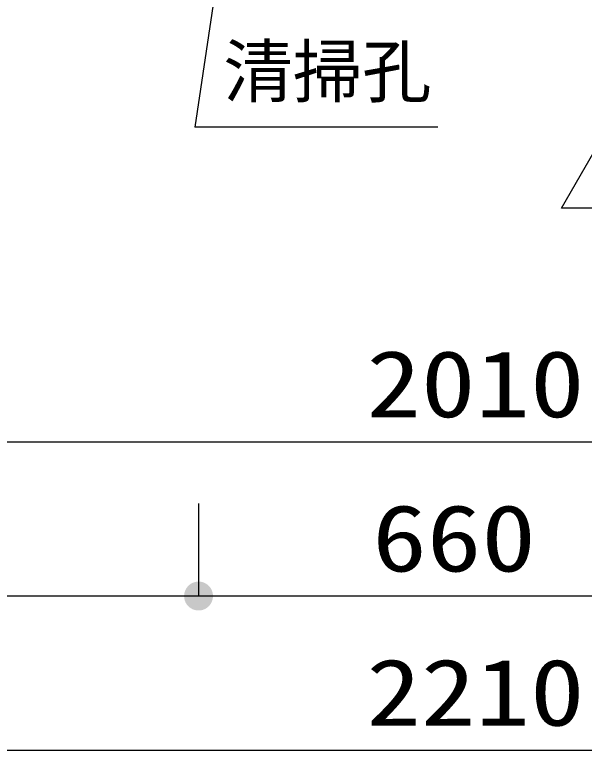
# Model space of a CAD drawing. Units: millimetres, scale not verified. Extents: x -22839 to 8910, y -6308 to 6308.
# Drawn here: x -5732 to -4994, y -368 to 586 of the extents above; entities that cross this region are included whole.
import ezdxf
from ezdxf.enums import TextEntityAlignment as Align

# ---------------------------------------------------------------- set-up
doc = ezdxf.new("R2010")
doc.units = ezdxf.units.MM
doc.header["$LTSCALE"] = 30
doc.layers.add('0-1_空気管', color=3, linetype='Continuous', lineweight=25)
doc.layers.add('0-F_00クル-フ-6寸法', color=132, linetype='Continuous', lineweight=25)
doc.styles.add('ＭＳ ゴシック', font='')
doc.styles.get('ＭＳ ゴシック').set_extended_font_data('MS Gothic')

msp = doc.modelspace()

# ---------------------------------------------------------------- linework, layer by layer
at = {"layer": '0-1_空気管'}
for p in [(-5415.35, 1003.78), (-5183.57, 440.54)]:
    msp.add_line(p, (-5498.82, 440.54), dxfattribs=at)
msp.add_lwpolyline([(-3964.34, 335.58), (-5023, 335.58), (-4599.67, 1068.8)], dxfattribs=at)
at = {"layer": '0-F_00クル-フ-6寸法', "color": 4}
for p, q in [((-6143.97, 32.48), (-4134.01, 32.48)), ((-5493.97, -47.52), (-5493.97, -167.52)), ((-5493.97, -47.52), (-5493.97, -167.52)), ((-5493.97, -167.52), (-6243.97, -167.52)), ((-4833.97, -167.52), (-5493.97, -167.52)), ((-6243.97, -367.52), (-4034.01, -367.52))]:
    msp.add_line(p, q, dxfattribs=at)
at = {"layer": '0-F_00クル-フ-6寸法'}
for points in [[(-5493.97, -167.52), (-5505.92, -153.07), (-5504.02, -151.69)], [(-5493.97, -167.52), (-5505.92, -153.07), (-5504.02, -151.69)], [(-5493.97, -167.52), (-5504.02, -151.69), (-5501.95, -150.55)], [(-5493.97, -167.52), (-5504.02, -151.69), (-5501.95, -150.55)], [(-5493.97, -167.52), (-5501.95, -150.55), (-5499.77, -149.68)], [(-5493.97, -167.52), (-5501.95, -150.55), (-5499.77, -149.68)], [(-5493.97, -167.52), (-5499.77, -149.68), (-5497.48, -149.1)], [(-5493.97, -167.52), (-5499.77, -149.68), (-5497.48, -149.1)], [(-5493.97, -167.52), (-5497.48, -149.1), (-5495.15, -148.8)], [(-5493.97, -167.52), (-5497.48, -149.1), (-5495.15, -148.8)], [(-5493.97, -167.52), (-5495.15, -148.8), (-5492.79, -148.8)], [(-5493.97, -167.52), (-5495.15, -148.8), (-5492.79, -148.8)], [(-5493.97, -167.52), (-5492.79, -148.8), (-5490.46, -149.1)], [(-5493.97, -167.52), (-5492.79, -148.8), (-5490.46, -149.1)], [(-5493.97, -167.52), (-5490.46, -149.1), (-5488.18, -149.68)], [(-5493.97, -167.52), (-5490.46, -149.1), (-5488.18, -149.68)], [(-5493.97, -167.52), (-5488.18, -149.68), (-5485.99, -150.55)], [(-5493.97, -167.52), (-5488.18, -149.68), (-5485.99, -150.55)], [(-5493.97, -167.52), (-5485.99, -150.55), (-5483.92, -151.69)], [(-5493.97, -167.52), (-5485.99, -150.55), (-5483.92, -151.69)], [(-5493.97, -167.52), (-5483.92, -151.69), (-5482.02, -153.07)], [(-5493.97, -167.52), (-5483.92, -151.69), (-5482.02, -153.07)], [(-5493.97, -167.52), (-5512.13, -162.85), (-5511.4, -160.61)], [(-5493.97, -167.52), (-5512.13, -162.85), (-5511.4, -160.61)], [(-5493.97, -167.52), (-5511.4, -160.61), (-5510.4, -158.48)], [(-5493.97, -167.52), (-5511.4, -160.61), (-5510.4, -158.48)], [(-5493.97, -167.52), (-5510.4, -158.48), (-5509.14, -156.5)], [(-5493.97, -167.52), (-5510.4, -158.48), (-5509.14, -156.5)], [(-5493.97, -167.52), (-5509.14, -156.5), (-5507.64, -154.68)], [(-5493.97, -167.52), (-5509.14, -156.5), (-5507.64, -154.68)], [(-5493.97, -167.52), (-5507.64, -154.68), (-5505.92, -153.07)], [(-5493.97, -167.52), (-5507.64, -154.68), (-5505.92, -153.07)], [(-5493.97, -167.52), (-5482.02, -153.07), (-5480.3, -154.68)], [(-5493.97, -167.52), (-5482.02, -153.07), (-5480.3, -154.68)], [(-5493.97, -167.52), (-5480.3, -154.68), (-5478.8, -156.5)], [(-5493.97, -167.52), (-5480.3, -154.68), (-5478.8, -156.5)], [(-5493.97, -167.52), (-5478.8, -156.5), (-5477.54, -158.48)], [(-5493.97, -167.52), (-5478.8, -156.5), (-5477.54, -158.48)], [(-5493.97, -167.52), (-5477.54, -158.48), (-5476.54, -160.61)], [(-5493.97, -167.52), (-5477.54, -158.48), (-5476.54, -160.61)], [(-5493.97, -167.52), (-5476.54, -160.61), (-5475.81, -162.85)], [(-5493.97, -167.52), (-5476.54, -160.61), (-5475.81, -162.85)], [(-5493.97, -167.52), (-5512.72, -167.52), (-5512.57, -165.17)], [(-5493.97, -167.52), (-5512.72, -167.52), (-5512.57, -165.17)], [(-5493.97, -167.52), (-5512.57, -169.87), (-5512.72, -167.52)], [(-5493.97, -167.52), (-5512.57, -169.87), (-5512.72, -167.52)], [(-5493.97, -167.52), (-5512.57, -165.17), (-5512.13, -162.85)], [(-5493.97, -167.52), (-5512.57, -165.17), (-5512.13, -162.85)], [(-5493.97, -167.52), (-5512.13, -172.18), (-5512.57, -169.87)], [(-5493.97, -167.52), (-5512.13, -172.18), (-5512.57, -169.87)], [(-5493.97, -167.52), (-5511.4, -174.42), (-5512.13, -172.18)], [(-5493.97, -167.52), (-5511.4, -174.42), (-5512.13, -172.18)], [(-5493.97, -167.52), (-5510.4, -176.55), (-5511.4, -174.42)], [(-5493.97, -167.52), (-5510.4, -176.55), (-5511.4, -174.42)], [(-5493.97, -167.52), (-5509.14, -178.54), (-5510.4, -176.55)], [(-5493.97, -167.52), (-5509.14, -178.54), (-5510.4, -176.55)], [(-5493.97, -167.52), (-5507.64, -180.35), (-5509.14, -178.54)], [(-5493.97, -167.52), (-5507.64, -180.35), (-5509.14, -178.54)], [(-5493.97, -167.52), (-5505.92, -181.96), (-5507.64, -180.35)], [(-5493.97, -167.52), (-5505.92, -181.96), (-5507.64, -180.35)], [(-5493.97, -167.52), (-5504.02, -183.35), (-5505.92, -181.96)], [(-5493.97, -167.52), (-5504.02, -183.35), (-5505.92, -181.96)], [(-5493.97, -167.52), (-5501.95, -184.48), (-5504.02, -183.35)], [(-5493.97, -167.52), (-5501.95, -184.48), (-5504.02, -183.35)], [(-5493.97, -167.52), (-5499.77, -185.35), (-5501.95, -184.48)], [(-5493.97, -167.52), (-5499.77, -185.35), (-5501.95, -184.48)], [(-5493.97, -167.52), (-5497.48, -185.93), (-5499.77, -185.35)], [(-5493.97, -167.52), (-5497.48, -185.93), (-5499.77, -185.35)], [(-5493.97, -167.52), (-5495.15, -186.23), (-5497.48, -185.93)], [(-5493.97, -167.52), (-5495.15, -186.23), (-5497.48, -185.93)], [(-5493.97, -167.52), (-5492.79, -186.23), (-5495.15, -186.23)], [(-5493.97, -167.52), (-5492.79, -186.23), (-5495.15, -186.23)], [(-5493.97, -167.52), (-5475.81, -162.85), (-5475.37, -165.17)], [(-5493.97, -167.52), (-5475.81, -162.85), (-5475.37, -165.17)], [(-5493.97, -167.52), (-5475.37, -165.17), (-5475.22, -167.52)], [(-5493.97, -167.52), (-5475.37, -165.17), (-5475.22, -167.52)], [(-5493.97, -167.52), (-5490.46, -185.93), (-5492.79, -186.23)], [(-5493.97, -167.52), (-5488.18, -185.35), (-5490.46, -185.93)], [(-5493.97, -167.52), (-5485.99, -184.48), (-5488.18, -185.35)], [(-5493.97, -167.52), (-5483.92, -183.35), (-5485.99, -184.48)], [(-5493.97, -167.52), (-5482.02, -181.96), (-5483.92, -183.35)], [(-5493.97, -167.52), (-5480.3, -180.35), (-5482.02, -181.96)], [(-5493.97, -167.52), (-5478.8, -178.54), (-5480.3, -180.35)], [(-5493.97, -167.52), (-5477.54, -176.55), (-5478.8, -178.54)], [(-5493.97, -167.52), (-5476.54, -174.42), (-5477.54, -176.55)], [(-5493.97, -167.52), (-5475.81, -172.18), (-5476.54, -174.42)], [(-5493.97, -167.52), (-5475.37, -169.87), (-5475.81, -172.18)], [(-5493.97, -167.52), (-5475.22, -167.52), (-5475.37, -169.87)], [(-5493.97, -167.52), (-5490.46, -185.93), (-5492.79, -186.23)], [(-5493.97, -167.52), (-5488.18, -185.35), (-5490.46, -185.93)], [(-5493.97, -167.52), (-5485.99, -184.48), (-5488.18, -185.35)], [(-5493.97, -167.52), (-5483.92, -183.35), (-5485.99, -184.48)], [(-5493.97, -167.52), (-5482.02, -181.96), (-5483.92, -183.35)], [(-5493.97, -167.52), (-5480.3, -180.35), (-5482.02, -181.96)], [(-5493.97, -167.52), (-5478.8, -178.54), (-5480.3, -180.35)], [(-5493.97, -167.52), (-5477.54, -176.55), (-5478.8, -178.54)], [(-5493.97, -167.52), (-5476.54, -174.42), (-5477.54, -176.55)], [(-5493.97, -167.52), (-5475.81, -172.18), (-5476.54, -174.42)], [(-5493.97, -167.52), (-5475.37, -169.87), (-5475.81, -172.18)], [(-5493.97, -167.52), (-5475.22, -167.52), (-5475.37, -169.87)]]:
    msp.add_solid(points, dxfattribs=at)

# ---------------------------------------------------------------- texts
at = {"layer": '0-1_空気管', "color": 4, "style": 'ＭＳ ゴシック'}
msp.add_text('清掃孔', height=65.98, dxfattribs=at).set_placement((-5461.82, 460.07), align=Align.BOTTOM_LEFT)
at = {"layer": '0-F_00クル-フ-6寸法', "color": 3, "style": 'ＭＳ ゴシック', "width": 1.2}
for s, p in [('2010', (-5276.13, 38.33)), ('660', (-5268.54, -161.67)), ('2210', (-5276.13, -361.67))]:
    msp.add_text(s, height=86.66, dxfattribs=at).set_placement(p, align=Align.BOTTOM_LEFT)

doc.saveas('drawing.dxf')
